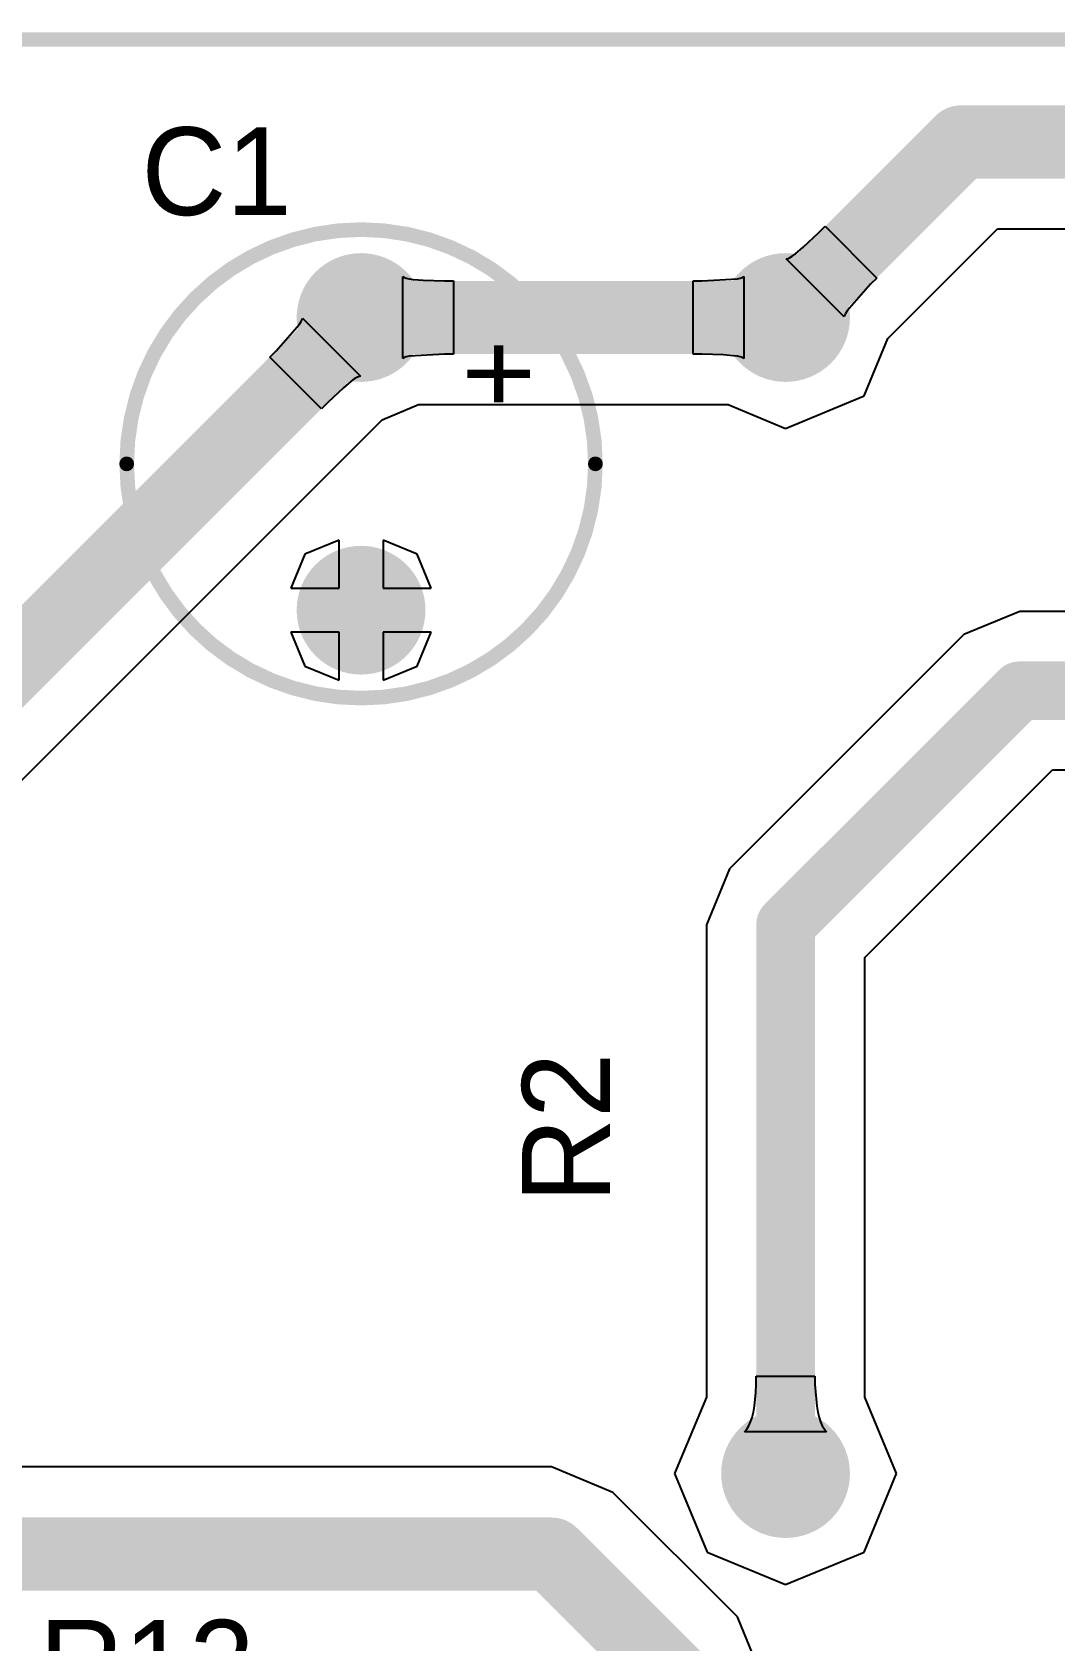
# Model space of a CAD drawing. Extents: x 0.99 to 6.92, y 0.99 to 4.95.
# Drawn here: x 2.355 to 3.054, y 3.851 to 4.95 of the extents above; entities that cross this region are included whole.
import ezdxf

# ---------------------------------------------------------------- set-up
doc = ezdxf.new("R2010")
doc.units = 0
doc.header["$MEASUREMENT"] = 0
for name, color, linetype in [('BOTTOMLAYER', 5, 'CONTINUOUS'), ('BOTTOMSOLDER', 6, 'CONTINUOUS'), ('MECHANICAL1', 6, 'CONTINUOUS'), ('MULTILAYER', 9, 'CONTINUOUS'), ('PADHOLELAYER', 156, 'CONTINUOUS'), ('TOPLAYER', 1, 'CONTINUOUS'), ('TOPOVERLAY', 2, 'CONTINUOUS'), ('TOPSOLDER', 216, 'CONTINUOUS')]:
    doc.layers.add(name, color=color, linetype=linetype)

msp = doc.modelspace()

# ---------------------------------------------------------------- linework, layer by layer
at = {"layer": 'BOTTOMLAYER'}
for p, q in [((2.8927, 4.8131), (2.897, 4.8174)), ((2.897, 4.8174), (2.9324, 4.782)), ((2.9398, 4.7406), (3.0147, 4.8155)), ((3.0147, 4.8155), (3.0612, 4.8155)), ((2.882, 4.803), (2.8927, 4.8131)), ((2.8704, 4.795), (2.8714, 4.7952)), ((2.91, 4.7554), (2.8704, 4.795)), ((2.8714, 4.7952), (2.8728, 4.7959)), ((2.8728, 4.7959), (2.8746, 4.797)), ((2.8746, 4.797), (2.8767, 4.7986)), ((2.8767, 4.7986), (2.882, 4.803)), ((2.6086, 4.727), (2.6086, 4.783)), ((2.6086, 4.783), (2.6094, 4.7824)), ((2.6094, 4.7824), (2.6109, 4.7819)), ((2.8391, 4.7819), (2.8406, 4.7824)), ((2.8406, 4.7824), (2.8414, 4.783)), ((2.8414, 4.783), (2.8414, 4.727)), ((2.9324, 4.782), (2.9281, 4.7777)), ((2.6109, 4.7819), (2.6129, 4.7815)), ((2.6129, 4.7815), (2.6155, 4.7811)), ((2.6155, 4.7811), (2.6225, 4.7805)), ((2.6225, 4.7805), (2.6372, 4.78)), ((2.6372, 4.78), (2.6432, 4.78)), ((2.6432, 4.78), (2.6432, 4.73)), ((2.8068, 4.73), (2.8068, 4.78)), ((2.8068, 4.78), (2.8128, 4.78)), ((2.8128, 4.78), (2.8371, 4.7815)), ((2.8371, 4.7815), (2.8391, 4.7819)), ((2.9281, 4.7777), (2.912, 4.7596)), ((2.5219, 4.7323), (2.538, 4.7504)), ((2.538, 4.7504), (2.5391, 4.7522)), ((2.5391, 4.7522), (2.5398, 4.7536)), ((2.5398, 4.7536), (2.54, 4.7546)), ((2.54, 4.7546), (2.5796, 4.715)), ((2.9102, 4.7564), (2.91, 4.7554)), ((2.9109, 4.7578), (2.9102, 4.7564)), ((2.912, 4.7596), (2.9109, 4.7578)), ((2.9236, 4.7014), (2.9398, 4.7406)), ((2.5176, 4.728), (2.5219, 4.7323)), ((2.553, 4.6926), (2.5176, 4.728)), ((2.6094, 4.7276), (2.6086, 4.727)), ((2.6109, 4.7281), (2.6094, 4.7276)), ((2.6129, 4.7285), (2.6109, 4.7281)), ((2.6372, 4.73), (2.6129, 4.7285)), ((2.6432, 4.73), (2.6372, 4.73)), ((2.8128, 4.73), (2.8068, 4.73)), ((2.8275, 4.7295), (2.8128, 4.73)), ((2.8345, 4.7289), (2.8275, 4.7295)), ((2.8371, 4.7285), (2.8345, 4.7289)), ((2.8391, 4.7281), (2.8371, 4.7285)), ((2.8406, 4.7276), (2.8391, 4.7281)), ((2.8414, 4.727), (2.8406, 4.7276)), ((2.568, 4.707), (2.5573, 4.6969)), ((2.5733, 4.7114), (2.568, 4.707)), ((2.5754, 4.713), (2.5733, 4.7114)), ((2.5772, 4.7141), (2.5754, 4.713)), ((2.5786, 4.7148), (2.5772, 4.7141)), ((2.5796, 4.715), (2.5786, 4.7148)), ((2.5573, 4.6969), (2.553, 4.6926)), ((2.5944, 4.6852), (2.6192, 4.6955)), ((2.6192, 4.6955), (2.8308, 4.6955)), ((2.8308, 4.6955), (2.87, 4.6792)), ((2.87, 4.6792), (2.9236, 4.7014)), ((2.2445, 4.3353), (2.5944, 4.6852)), ((2.565, 4.6029), (2.5417, 4.5933)), ((2.565, 4.57), (2.565, 4.6029)), ((2.6183, 4.5933), (2.595, 4.6029)), ((2.595, 4.6029), (2.595, 4.57)), ((2.5417, 4.5933), (2.5321, 4.57)), ((2.6279, 4.57), (2.6183, 4.5933)), ((2.5321, 4.57), (2.565, 4.57)), ((2.595, 4.57), (2.6279, 4.57)), ((3.03, 4.5541), (2.9917, 4.5383)), ((3.0859, 4.5541), (3.03, 4.5541)), ((2.565, 4.54), (2.5321, 4.54)), ((2.5321, 4.54), (2.5417, 4.5167)), ((2.565, 4.5071), (2.565, 4.54)), ((2.6279, 4.54), (2.595, 4.54)), ((2.595, 4.54), (2.595, 4.5071)), ((2.6183, 4.5167), (2.6279, 4.54)), ((2.9917, 4.5383), (2.8317, 4.3783)), ((2.5417, 4.5167), (2.565, 4.5071)), ((2.595, 4.5071), (2.6183, 4.5167)), ((2.9241, 4.3176), (3.0524, 4.4459)), ((3.0524, 4.4459), (3.1008, 4.4459)), ((2.8317, 4.3783), (2.8159, 4.34)), ((2.8159, 4.34), (2.8159, 4.0173)), ((2.9241, 4.0173), (2.9241, 4.3176)), ((2.8497, 4.0204), (2.8499, 4.0258)), ((2.8499, 4.0258), (2.85, 4.0316)), ((2.85, 4.0316), (2.89, 4.0316)), ((2.89, 4.0316), (2.8901, 4.0258)), ((2.8901, 4.0258), (2.8913, 4.011)), ((2.8159, 4.0173), (2.7942, 3.965)), ((2.8487, 4.011), (2.8497, 4.0204)), ((2.9458, 3.965), (2.9241, 4.0173)), ((2.8461, 4.0003), (2.8471, 4.0034)), ((2.8471, 4.0034), (2.848, 4.007)), ((2.848, 4.007), (2.8487, 4.011)), ((2.8913, 4.011), (2.892, 4.007)), ((2.892, 4.007), (2.8929, 4.0034)), ((2.8929, 4.0034), (2.8939, 4.0003)), ((2.842, 3.9936), (2.8435, 3.9954)), ((2.898, 3.9936), (2.842, 3.9936)), ((2.8435, 3.9954), (2.8449, 3.9976)), ((2.8449, 3.9976), (2.8461, 4.0003)), ((2.8939, 4.0003), (2.8951, 3.9976)), ((2.8951, 3.9976), (2.8965, 3.9954)), ((2.8965, 3.9954), (2.898, 3.9936)), ((2.71, 3.9695), (2.2552, 3.9695)), ((2.7521, 3.9521), (2.71, 3.9695)), ((2.7942, 3.965), (2.8164, 3.9114)), ((2.9236, 3.9114), (2.9458, 3.965)), ((2.8371, 3.8671), (2.7521, 3.9521)), ((2.8164, 3.9114), (2.87, 3.8892)), ((2.87, 3.8892), (2.9236, 3.9114)), ((2.8545, 3.825), (2.8371, 3.8671))]:
    msp.add_line(p, q, dxfattribs=at)
for points, const_width in [([(2.87, 4.755), (2.99, 4.875)], 0.05), ([(2.99, 4.875), (3.325, 4.875)], 0.05), ([(2.185, 4.36), (2.58, 4.755)], 0.05), ([(2.58, 4.755), (2.87, 4.755)], 0.05), ([(2.87, 4.34), (3.03, 4.5)], 0.04), ([(3.03, 4.5), (3.14, 4.5)], 0.04), ([(2.87, 3.965), (2.87, 4.34)], 0.04), ([(2.185, 3.91), (2.71, 3.91)], 0.05), ([(2.71, 3.91), (2.795, 3.825)], 0.05)]:
    msp.add_lwpolyline(points, dxfattribs=dict(at, const_width=const_width))
for points, const_width in [([(2.9775, 4.875, 1), (3.0025, 4.875, 1)], 0.025), ([(2.9775, 4.875, 1), (3.0025, 4.875, 1)], 0.025), ([(2.56, 4.755, 1), (2.6, 4.755, 1)], 0.04), ([(2.85, 4.755, 1), (2.89, 4.755, 1)], 0.04), ([(2.5675, 4.755, 1), (2.5925, 4.755, 1)], 0.025), ([(2.5675, 4.755, 1), (2.5925, 4.755, 1)], 0.025), ([(2.8575, 4.755, 1), (2.8825, 4.755, 1)], 0.025), ([(2.8575, 4.755, 1), (2.8825, 4.755, 1)], 0.025), ([(2.56, 4.555, 1), (2.6, 4.555, 1)], 0.04), ([(3.02, 4.5, 1), (3.04, 4.5, 1)], 0.02), ([(3.02, 4.5, 1), (3.04, 4.5, 1)], 0.02), ([(2.86, 4.34, 1), (2.88, 4.34, 1)], 0.02), ([(2.86, 4.34, 1), (2.88, 4.34, 1)], 0.02), ([(2.85, 3.965, 1), (2.89, 3.965, 1)], 0.04), ([(2.86, 3.965, 1), (2.88, 3.965, 1)], 0.02), ([(2.6975, 3.91, 1), (2.7225, 3.91, 1)], 0.025), ([(2.6975, 3.91, 1), (2.7225, 3.91, 1)], 0.025)]:
    msp.add_lwpolyline(points, format="xyb", close=True, dxfattribs=dict(at, const_width=const_width))
at = {"layer": 'BOTTOMSOLDER', "const_width": 0.044}
for points in [[(2.558, 4.755, 1), (2.602, 4.755, 1)], [(2.848, 4.755, 1), (2.892, 4.755, 1)], [(2.558, 4.555, 1), (2.602, 4.555, 1)], [(2.848, 3.965, 1), (2.892, 3.965, 1)]]:
    msp.add_lwpolyline(points, format="xyb", close=True, dxfattribs=at)
at = {"layer": 'MECHANICAL1', "const_width": 0.01}
msp.add_lwpolyline([(1, 4.945), (6.91, 4.945)], dxfattribs=at)
at = {"layer": 'MULTILAYER', "const_width": 0.04}
for points in [[(2.56, 4.755, 1), (2.6, 4.755, 1)], [(2.85, 4.755, 1), (2.89, 4.755, 1)], [(2.56, 4.555, 1), (2.6, 4.555, 1)], [(2.85, 3.965, 1), (2.89, 3.965, 1)]]:
    msp.add_lwpolyline(points, format="xyb", close=True, dxfattribs=at)
at = {"layer": 'PADHOLELAYER', "const_width": 0.0105}
for points in [[(2.5747, 4.755, 1), (2.5852, 4.755, 1)], [(2.8647, 4.755, 1), (2.8752, 4.755, 1)], [(2.5747, 4.555, 1), (2.5852, 4.555, 1)], [(2.8647, 3.965, 1), (2.8752, 3.965, 1)]]:
    msp.add_lwpolyline(points, format="xyb", close=True, dxfattribs=at)
at = {"layer": 'TOPLAYER', "const_width": 0.04}
for points in [[(2.56, 4.755, 1), (2.6, 4.755, 1)], [(2.85, 4.755, 1), (2.89, 4.755, 1)], [(2.56, 4.555, 1), (2.6, 4.555, 1)], [(2.85, 3.965, 1), (2.89, 3.965, 1)]]:
    msp.add_lwpolyline(points, format="xyb", close=True, dxfattribs=at)
at = {"layer": 'TOPOVERLAY'}
for points, const_width in [([(2.7401, 4.655, 1), (2.4199, 4.655, 1)], 0.01), ([(2.4174, 4.655, 1), (2.4224, 4.655, 1)], 0.005), ([(2.7376, 4.655, 1), (2.7426, 4.655, 1)], 0.005)]:
    msp.add_lwpolyline(points, format="xyb", close=True, dxfattribs=dict(at, const_width=const_width))
at = {"layer": 'TOPSOLDER', "const_width": 0.044}
for points in [[(2.558, 4.755, 1), (2.602, 4.755, 1)], [(2.848, 4.755, 1), (2.892, 4.755, 1)], [(2.558, 4.555, 1), (2.602, 4.555, 1)], [(2.848, 3.965, 1), (2.892, 3.965, 1)]]:
    msp.add_lwpolyline(points, format="xyb", close=True, dxfattribs=at)

# ---------------------------------------------------------------- texts
at = {"layer": 'TOPOVERLAY'}
for s, p in [('C1', (2.43, 4.825)), ('R12', (2.36, 3.805))]:
    msp.add_text(s, height=0.06, dxfattribs=at).set_placement(p)
for s, rotation, p in [('+', 270, (2.645, 4.74)), ('R2', 90, (2.75, 4.15))]:
    msp.add_text(s, height=0.06, rotation=rotation, dxfattribs=at).set_placement(p)

doc.saveas('drawing.dxf')
